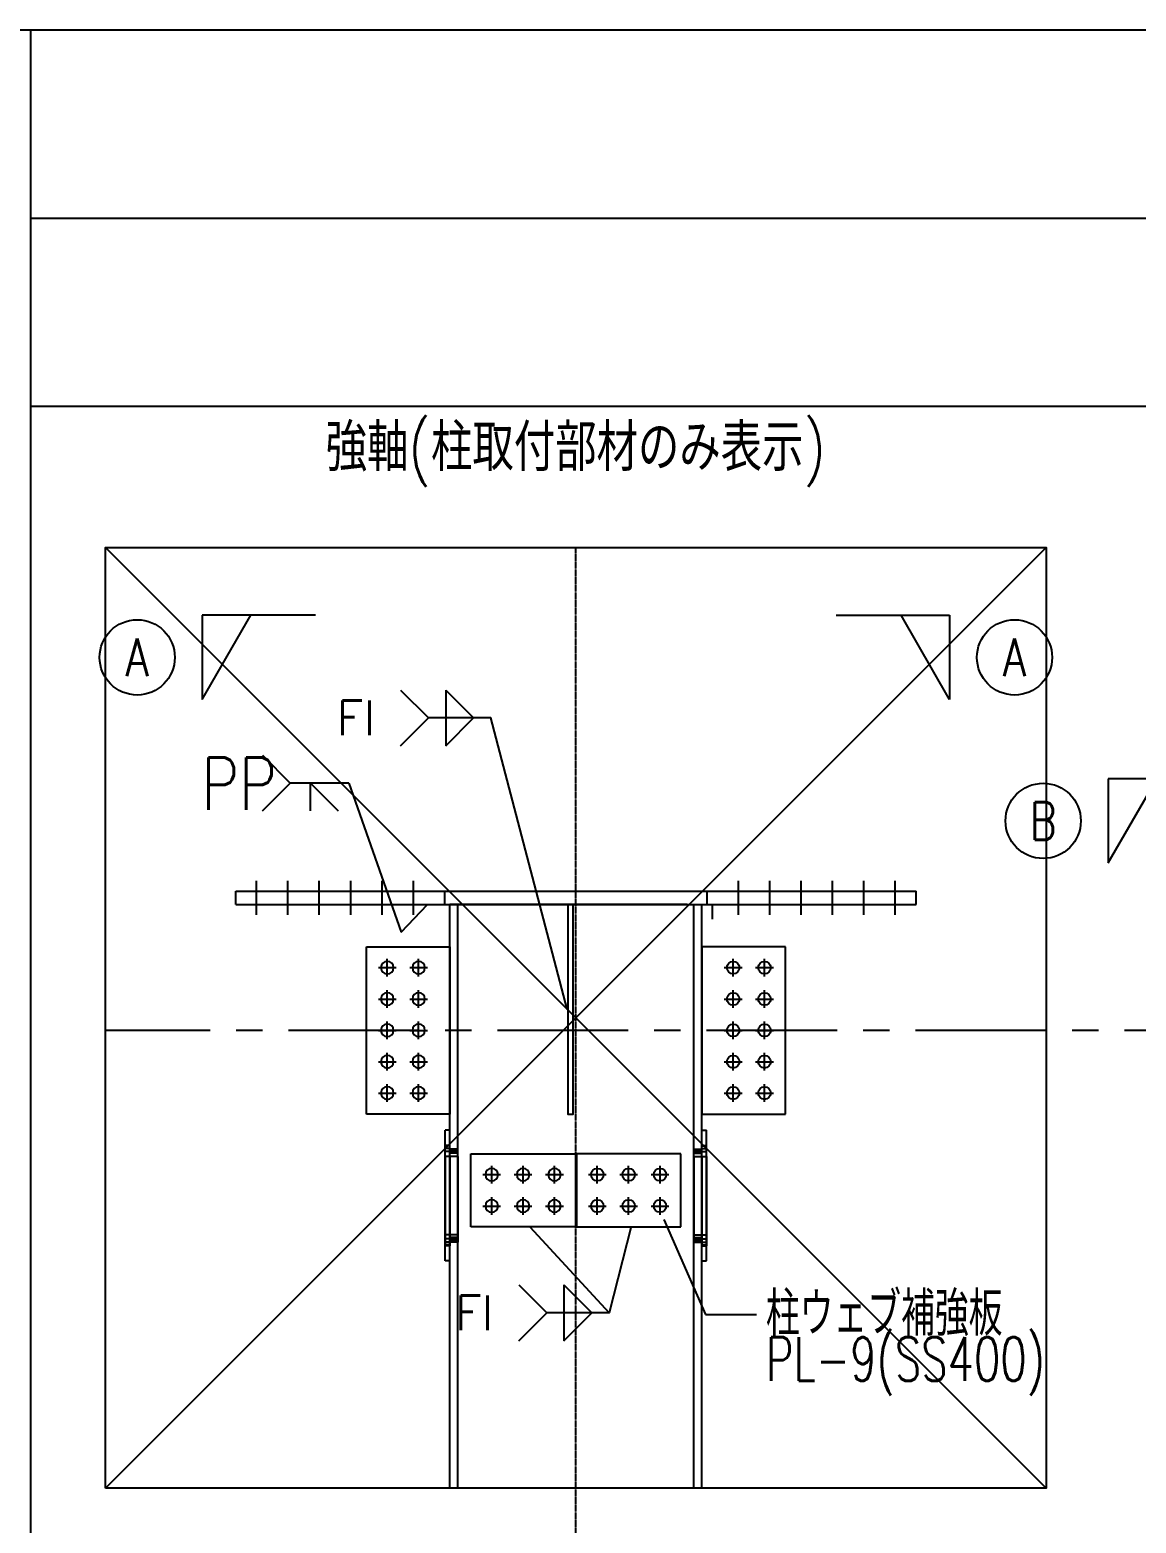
# Model space of a CAD drawing. Extents: x -668440 to 1010955, y -1678500 to 210463.
# Drawn here: x -420514 to -399341, y -903745 to -875179 of the extents above; entities that cross this region are included whole.
import ezdxf
from ezdxf.enums import TextEntityAlignment as Align

# ---------------------------------------------------------------- set-up
doc = ezdxf.new("R2010")
doc.units = 0
doc.header["$MEASUREMENT"] = 0
doc.linetypes.add('CENTER', pattern=[2, 1.25, -0.25, 0.25, -0.25])
doc.layers.get('0').update_dxf_attribs({"color": 3, "linetype": 'CONTINUOUS'})
doc.layers.get('Defpoints').update_dxf_attribs({"color": 251, "linetype": 'CONTINUOUS'})
doc.layers.add('00_ADDL', color=253, linetype='CONTINUOUS', plot=False)
for name, color, linetype in [('010', 7, 'CONTINUOUS'), ('098', 7, 'CONTINUOUS'), ('100', 5, 'CENTER'), ('_1-1_L-CL', 3, 'CONTINUOUS'), ('_1-3_L-CS', 1, 'CONTINUOUS'), ('_1-B_TXT1', 3, 'CONTINUOUS'), ('_5-6_GS-M', 6, 'CONTINUOUS'), ('BEAM_H-482x300x11x15x13', 7, 'CONTINUOUS'), ('BOLT', 4, 'CONTINUOUS'), ('cfhole_d', 7, 'CONTINUOUS'), ('cfr_d', 7, 'CONTINUOUS'), ('chole', 7, 'CONTINUOUS'), ('COL_H-482x300x11x15x13', 7, 'CONTINUOUS'), ('ctp400-40-60-60-0-0-M22', 7, 'CONTINUOUS'), ('cwr_d', 7, 'CONTINUOUS'), ('SH400-12-5-5-M22@60(0.0)', 7, 'CONTINUOUS'), ('SP400-40-60-60-0-0-M22-300-K6-502-320-10-165-TYPE2', 7, 'CONTINUOUS')]:
    doc.layers.add(name, color=color, linetype=linetype)
doc.styles.add('DRACAD', font='txt', dxfattribs={"width": 0.85, "bigfont": 'extfont2'})
doc.styles.add('S000', font='simplex.shx', dxfattribs={"width": 0.7, "bigfont": 'extfont2.shx'})
doc.styles.add('S020', font='simplex.shx', dxfattribs={"width": 0.8, "height": 100, "bigfont": 'extfont2.shx'})
doc.styles.add('S030', font='simplex.shx', dxfattribs={"width": 0.8, "bigfont": 'extfont2.shx'})

# ---------------------------------------------------------------- blocks, each defined once
blk = doc.blocks.new('剛接合部C1Y')
blk.add_line((-209119.32027, -399027.59222), (-209119.32027, -392142.59222))
at = {"layer": '00_ADDL'}
for p, q in [((-208976.2444, -393132.59222), (-207176.2444, -394932.59222)), ((-207176.2444, -393132.59222), (-208976.2444, -394932.59222))]:
    blk.add_line(p, q, dxfattribs=at)
blk.add_lwpolyline([(-208976.2444, -394932.59222), (-208976.2444, -393132.59222), (-207176.2444, -393132.59222), (-207176.2444, -394932.59222)], close=True, dxfattribs=at)
at = {"layer": '100'}
blk.add_line((-208076.2444, -397002.59222), (-208076.2444, -393132.59222), dxfattribs=at)
at = {"layer": '100', "linetype": 'CENTER', "ltscale": 200}
blk.add_line((-203176.2444, -394056.59222), (-208976.2444, -394056.59222), dxfattribs=at)
at = {"layer": '_1-1_L-CL'}
for p, q in [((-209119.32027, -392142.59222), (-203033.16853, -392142.59222)), ((-209119.32027, -392502.59222), (-203033.16853, -392502.59222)), ((-209119.32027, -392862.59222), (-203033.16853, -392862.59222))]:
    blk.add_line(p, q, dxfattribs=at)
at = {"layer": '_1-1_L-CL', "transparency": 33554661}
for p, q in [((-208676.16891, -393530.18924), (-208622.83557, -393583.52257)), ((-208676.16891, -393636.8559), (-208622.83557, -393583.52257)), ((-208510.94063, -393583.52257), (-208622.83557, -393583.52257)), ((-208584.30146, -393636.8559), (-208584.30146, -393583.52257)), ((-208584.30146, -393583.52257), (-208530.96813, -393636.8559)), ((-208510.94063, -393583.52257), (-208410.61916, -393868.69562)), ((-208410.61916, -393868.69562), (-208359.99806, -393815.59222))]:
    blk.add_line(p, q, dxfattribs=at)
at = {"layer": '_1-3_L-CS'}
for p, q in [((-208574.42586, -393262.48971), (-208791.56102, -393262.48971)), ((-208791.56102, -393262.48971), (-208791.56102, -393423.55949)), ((-208791.56102, -393423.55949), (-208698.56734, -393262.48971)), ((-207578.06294, -393262.48971), (-207360.92779, -393262.48971)), ((-207360.92779, -393423.55949), (-207453.92146, -393262.48971)), ((-207360.92779, -393262.48971), (-207360.92779, -393423.55949)), ((-206840.5382, -393575.29403), (-207057.67335, -393575.29403)), ((-207057.67335, -393575.29403), (-207057.67335, -393736.36381)), ((-207057.67335, -393736.36381), (-206964.67967, -393575.29403)), ((-207908.01051, -394418.0851), (-207827.91495, -394600.02286)), ((-207827.91495, -394600.02286), (-207730.62208, -394600.32851))]:
    blk.add_line(p, q, dxfattribs=at)
at = {"layer": '_1-3_L-CS', "transparency": 33554661}
for p, q in [((-208411.58163, -393405.48827), (-208358.24829, -393458.8216)), ((-208325.40704, -393405.48827), (-208272.0737, -393458.8216)), ((-208325.40704, -393405.48827), (-208325.40704, -393512.15493)), ((-208411.58163, -393512.15493), (-208358.24829, -393458.8216)), ((-208325.40704, -393512.15493), (-208272.0737, -393458.8216)), ((-208164.20086, -394432.59222), (-208012.4479, -394596.9344)), ((-208185.25427, -394543.60106), (-208131.92094, -394596.9344)), ((-208099.07968, -394543.60106), (-208045.74635, -394596.9344)), ((-208099.07968, -394543.60106), (-208099.07968, -394650.26773)), ((-208185.25427, -394650.26773), (-208131.92094, -394596.9344)), ((-208099.07968, -394650.26773), (-208045.74635, -394596.9344))]:
    blk.add_line(p, q, dxfattribs=at)
at = {"layer": '_1-3_L-CS'}
for points in [[(-208092.7444, -394016.09222), (-208238.77526, -393458.8216), (-208358.24829, -393458.8216)], [(-207970.20086, -394432.06566), (-208012.4479, -394596.9344), (-208131.92094, -394596.9344)]]:
    blk.add_lwpolyline(points, dxfattribs=at)
at = {"layer": '_1-3_L-CS', "ltscale": 10}
for centre in [(-208915.8018, -393343.0246), (-207236.68701, -393343.0246), (-207181.91413, -393655.82892)]:
    blk.add_circle(centre, 72, dxfattribs=at)
at = {"layer": '_5-6_GS-M', "transparency": 33554661}
blk.add_lwpolyline([(-208091.91107, -393815.59222), (-208091.91107, -394216.59222), (-208081.2444, -394216.59222), (-208081.2444, -393815.59222)], close=True, dxfattribs=at)
at = {"layer": 'BEAM_H-482x300x11x15x13'}
for p, q in [((-207815.2444, -393815.59222), (-207815.2444, -393830.59222)), ((-207815.2444, -393815.59222), (-207815.2444, -393815.59222)), ((-207815.2444, -393830.59222), (-207815.2444, -393831.59222)), ((-207815.2444, -393830.59222), (-207815.2444, -393830.59222)), ((-207815.2444, -393831.59222), (-207815.2444, -393836.59222)), ((-207815.2444, -393836.59222), (-207815.2444, -393843.59222)), ((-207815.2444, -393843.59222), (-207815.2444, -393843.59222))]:
    blk.add_line(p, q, dxfattribs=at)
at = {"layer": 'BOLT'}
for p, q in [((-208687.2444, -393810.59222), (-208687.2444, -393770.59222)), ((-208687.2444, -393810.59222), (-208687.2444, -393770.59222)), ((-208627.2444, -393810.59222), (-208627.2444, -393770.59222)), ((-208627.2444, -393810.59222), (-208627.2444, -393770.59222)), ((-208567.2444, -393810.59222), (-208567.2444, -393770.59222)), ((-208567.2444, -393810.59222), (-208567.2444, -393770.59222)), ((-208507.2444, -393810.59222), (-208507.2444, -393770.59222)), ((-208507.2444, -393810.59222), (-208507.2444, -393770.59222)), ((-208447.2444, -393810.59222), (-208447.2444, -393770.59222)), ((-208447.2444, -393810.59222), (-208447.2444, -393770.59222)), ((-208387.2444, -393810.59222), (-208387.2444, -393770.59222)), ((-208387.2444, -393810.59222), (-208387.2444, -393770.59222)), ((-207765.2444, -393810.59222), (-207765.2444, -393770.59222)), ((-207765.2444, -393810.59222), (-207765.2444, -393770.59222)), ((-207705.2444, -393810.59222), (-207705.2444, -393770.59222)), ((-207705.2444, -393810.59222), (-207705.2444, -393770.59222)), ((-207645.2444, -393810.59222), (-207645.2444, -393770.59222)), ((-207645.2444, -393810.59222), (-207645.2444, -393770.59222)), ((-207585.2444, -393810.59222), (-207585.2444, -393770.59222)), ((-207585.2444, -393810.59222), (-207585.2444, -393770.59222)), ((-207525.2444, -393810.59222), (-207525.2444, -393770.59222)), ((-207525.2444, -393810.59222), (-207525.2444, -393770.59222)), ((-207465.2444, -393810.59222), (-207465.2444, -393770.59222)), ((-207465.2444, -393810.59222), (-207465.2444, -393770.59222)), ((-208687.2444, -393835.59222), (-208687.2444, -393795.59222)), ((-208687.2444, -393835.59222), (-208687.2444, -393795.59222)), ((-208627.2444, -393835.59222), (-208627.2444, -393795.59222)), ((-208627.2444, -393835.59222), (-208627.2444, -393795.59222)), ((-208567.2444, -393835.59222), (-208567.2444, -393795.59222)), ((-208567.2444, -393835.59222), (-208567.2444, -393795.59222)), ((-208507.2444, -393835.59222), (-208507.2444, -393795.59222)), ((-208507.2444, -393835.59222), (-208507.2444, -393795.59222)), ((-208447.2444, -393835.59222), (-208447.2444, -393795.59222)), ((-208447.2444, -393835.59222), (-208447.2444, -393795.59222)), ((-208387.2444, -393835.59222), (-208387.2444, -393795.59222)), ((-208387.2444, -393835.59222), (-208387.2444, -393795.59222)), ((-207765.2444, -393835.59222), (-207765.2444, -393795.59222)), ((-207765.2444, -393835.59222), (-207765.2444, -393795.59222)), ((-207705.2444, -393835.59222), (-207705.2444, -393795.59222)), ((-207705.2444, -393835.59222), (-207705.2444, -393795.59222)), ((-207645.2444, -393835.59222), (-207645.2444, -393795.59222)), ((-207645.2444, -393835.59222), (-207645.2444, -393795.59222)), ((-207585.2444, -393835.59222), (-207585.2444, -393795.59222)), ((-207585.2444, -393835.59222), (-207585.2444, -393795.59222)), ((-207525.2444, -393835.59222), (-207525.2444, -393795.59222)), ((-207525.2444, -393835.59222), (-207525.2444, -393795.59222)), ((-207465.2444, -393835.59222), (-207465.2444, -393795.59222)), ((-207465.2444, -393835.59222), (-207465.2444, -393795.59222)), ((-208437.2444, -393953.59222), (-208437.2444, -393919.59222)), ((-208377.2444, -393953.59222), (-208377.2444, -393919.59222)), ((-207775.2444, -393953.59222), (-207775.2444, -393919.59222)), ((-207715.2444, -393953.59222), (-207715.2444, -393919.59222)), ((-208454.2444, -393936.59222), (-208420.2444, -393936.59222)), ((-208437.2444, -393936.59222), (-208437.2444, -393936.59222)), ((-208394.2444, -393936.59222), (-208360.2444, -393936.59222)), ((-208377.2444, -393936.59222), (-208377.2444, -393936.59222)), ((-207792.2444, -393936.59222), (-207758.2444, -393936.59222)), ((-207775.2444, -393936.59222), (-207775.2444, -393936.59222)), ((-207732.2444, -393936.59222), (-207698.2444, -393936.59222)), ((-207715.2444, -393936.59222), (-207715.2444, -393936.59222)), ((-208437.2444, -394013.59222), (-208437.2444, -393979.59222)), ((-208377.2444, -394013.59222), (-208377.2444, -393979.59222)), ((-207775.2444, -394013.59222), (-207775.2444, -393979.59222)), ((-207715.2444, -394013.59222), (-207715.2444, -393979.59222)), ((-208454.2444, -393996.59222), (-208420.2444, -393996.59222)), ((-208437.2444, -393996.59222), (-208437.2444, -393996.59222)), ((-208394.2444, -393996.59222), (-208360.2444, -393996.59222)), ((-208377.2444, -393996.59222), (-208377.2444, -393996.59222)), ((-207792.2444, -393996.59222), (-207758.2444, -393996.59222)), ((-207775.2444, -393996.59222), (-207775.2444, -393996.59222)), ((-207732.2444, -393996.59222), (-207698.2444, -393996.59222)), ((-207715.2444, -393996.59222), (-207715.2444, -393996.59222)), ((-208437.2444, -394073.59222), (-208437.2444, -394039.59222)), ((-208377.2444, -394073.59222), (-208377.2444, -394039.59222)), ((-207775.2444, -394073.59222), (-207775.2444, -394039.59222)), ((-207715.2444, -394073.59222), (-207715.2444, -394039.59222)), ((-208454.2444, -394056.59222), (-208420.2444, -394056.59222)), ((-208437.2444, -394056.59222), (-208437.2444, -394056.59222)), ((-208394.2444, -394056.59222), (-208360.2444, -394056.59222)), ((-208377.2444, -394056.59222), (-208377.2444, -394056.59222)), ((-207792.2444, -394056.59222), (-207758.2444, -394056.59222)), ((-207775.2444, -394056.59222), (-207775.2444, -394056.59222)), ((-207732.2444, -394056.59222), (-207698.2444, -394056.59222)), ((-207715.2444, -394056.59222), (-207715.2444, -394056.59222)), ((-208437.2444, -394133.59222), (-208437.2444, -394099.59222)), ((-208377.2444, -394133.59222), (-208377.2444, -394099.59222)), ((-207775.2444, -394133.59222), (-207775.2444, -394099.59222)), ((-207715.2444, -394133.59222), (-207715.2444, -394099.59222)), ((-208454.2444, -394116.59222), (-208420.2444, -394116.59222)), ((-208437.2444, -394116.59222), (-208437.2444, -394116.59222)), ((-208394.2444, -394116.59222), (-208360.2444, -394116.59222)), ((-208377.2444, -394116.59222), (-208377.2444, -394116.59222)), ((-207792.2444, -394116.59222), (-207758.2444, -394116.59222)), ((-207775.2444, -394116.59222), (-207775.2444, -394116.59222)), ((-207732.2444, -394116.59222), (-207698.2444, -394116.59222)), ((-207715.2444, -394116.59222), (-207715.2444, -394116.59222)), ((-208437.2444, -394193.59222), (-208437.2444, -394159.59222)), ((-208377.2444, -394193.59222), (-208377.2444, -394159.59222)), ((-207775.2444, -394193.59222), (-207775.2444, -394159.59222)), ((-207715.2444, -394193.59222), (-207715.2444, -394159.59222)), ((-208454.2444, -394176.59222), (-208420.2444, -394176.59222)), ((-208437.2444, -394176.59222), (-208437.2444, -394176.59222)), ((-208394.2444, -394176.59222), (-208360.2444, -394176.59222)), ((-208377.2444, -394176.59222), (-208377.2444, -394176.59222)), ((-207792.2444, -394176.59222), (-207758.2444, -394176.59222)), ((-207775.2444, -394176.59222), (-207775.2444, -394176.59222)), ((-207732.2444, -394176.59222), (-207698.2444, -394176.59222)), ((-207715.2444, -394176.59222), (-207715.2444, -394176.59222)), ((-208254.2444, -394332.59222), (-208220.2444, -394332.59222)), ((-208254.2444, -394332.59222), (-208220.2444, -394332.59222)), ((-208237.2444, -394349.59222), (-208237.2444, -394315.59222)), ((-208237.2444, -394349.59222), (-208237.2444, -394315.59222)), ((-208237.2444, -394332.59222), (-208237.2444, -394332.59222)), ((-208194.2444, -394332.59222), (-208160.2444, -394332.59222)), ((-208194.2444, -394332.59222), (-208160.2444, -394332.59222)), ((-208177.2444, -394349.59222), (-208177.2444, -394315.59222)), ((-208177.2444, -394349.59222), (-208177.2444, -394315.59222)), ((-208177.2444, -394332.59222), (-208177.2444, -394332.59222)), ((-208134.2444, -394332.59222), (-208100.2444, -394332.59222)), ((-208134.2444, -394332.59222), (-208100.2444, -394332.59222)), ((-208117.2444, -394349.59222), (-208117.2444, -394315.59222)), ((-208117.2444, -394349.59222), (-208117.2444, -394315.59222)), ((-208117.2444, -394332.59222), (-208117.2444, -394332.59222)), ((-208052.2444, -394332.59222), (-208018.2444, -394332.59222)), ((-208052.2444, -394332.59222), (-208018.2444, -394332.59222)), ((-208035.2444, -394349.59222), (-208035.2444, -394315.59222)), ((-208035.2444, -394349.59222), (-208035.2444, -394315.59222)), ((-208035.2444, -394332.59222), (-208035.2444, -394332.59222)), ((-207992.2444, -394332.59222), (-207958.2444, -394332.59222)), ((-207992.2444, -394332.59222), (-207958.2444, -394332.59222)), ((-207975.2444, -394349.59222), (-207975.2444, -394315.59222)), ((-207975.2444, -394349.59222), (-207975.2444, -394315.59222)), ((-207975.2444, -394332.59222), (-207975.2444, -394332.59222)), ((-207932.2444, -394332.59222), (-207898.2444, -394332.59222)), ((-207932.2444, -394332.59222), (-207898.2444, -394332.59222)), ((-207915.2444, -394349.59222), (-207915.2444, -394315.59222)), ((-207915.2444, -394349.59222), (-207915.2444, -394315.59222)), ((-207915.2444, -394332.59222), (-207915.2444, -394332.59222)), ((-208237.2444, -394409.59222), (-208237.2444, -394375.59222)), ((-208237.2444, -394409.59222), (-208237.2444, -394375.59222)), ((-208177.2444, -394409.59222), (-208177.2444, -394375.59222)), ((-208177.2444, -394409.59222), (-208177.2444, -394375.59222)), ((-208117.2444, -394409.59222), (-208117.2444, -394375.59222)), ((-208117.2444, -394409.59222), (-208117.2444, -394375.59222)), ((-208035.2444, -394409.59222), (-208035.2444, -394375.59222)), ((-208035.2444, -394409.59222), (-208035.2444, -394375.59222)), ((-207975.2444, -394409.59222), (-207975.2444, -394375.59222)), ((-207975.2444, -394409.59222), (-207975.2444, -394375.59222)), ((-207915.2444, -394409.59222), (-207915.2444, -394375.59222)), ((-207915.2444, -394409.59222), (-207915.2444, -394375.59222)), ((-208254.2444, -394392.59222), (-208220.2444, -394392.59222)), ((-208254.2444, -394392.59222), (-208220.2444, -394392.59222)), ((-208237.2444, -394392.59222), (-208237.2444, -394392.59222)), ((-208194.2444, -394392.59222), (-208160.2444, -394392.59222)), ((-208194.2444, -394392.59222), (-208160.2444, -394392.59222)), ((-208177.2444, -394392.59222), (-208177.2444, -394392.59222)), ((-208134.2444, -394392.59222), (-208100.2444, -394392.59222)), ((-208134.2444, -394392.59222), (-208100.2444, -394392.59222)), ((-208117.2444, -394392.59222), (-208117.2444, -394392.59222)), ((-208052.2444, -394392.59222), (-208018.2444, -394392.59222)), ((-208052.2444, -394392.59222), (-208018.2444, -394392.59222)), ((-208035.2444, -394392.59222), (-208035.2444, -394392.59222)), ((-207992.2444, -394392.59222), (-207958.2444, -394392.59222)), ((-207992.2444, -394392.59222), (-207958.2444, -394392.59222)), ((-207975.2444, -394392.59222), (-207975.2444, -394392.59222)), ((-207932.2444, -394392.59222), (-207898.2444, -394392.59222)), ((-207932.2444, -394392.59222), (-207898.2444, -394392.59222)), ((-207915.2444, -394392.59222), (-207915.2444, -394392.59222))]:
    blk.add_line(p, q, dxfattribs=at)
at = {"layer": 'cfhole_d'}
for p, q in [((-208317.2444, -394284.59222), (-208317.2444, -394283.59222)), ((-208302.2444, -394283.59222), (-208317.2444, -394283.59222)), ((-208317.2444, -394287.59222), (-208317.2444, -394284.59222)), ((-208302.2444, -394284.59222), (-208317.2444, -394284.59222)), ((-208317.2444, -394291.59222), (-208317.2444, -394287.59222)), ((-208302.2444, -394287.59222), (-208317.2444, -394287.59222)), ((-208317.2444, -394297.59222), (-208317.2444, -394291.59222)), ((-208302.2444, -394291.59222), (-208317.2444, -394291.59222)), ((-208317.2444, -394297.59222), (-208317.2444, -394447.59222)), ((-208302.2444, -394297.59222), (-208317.2444, -394297.59222)), ((-208302.2444, -394284.59222), (-208302.2444, -394283.59222)), ((-208302.2444, -394287.59222), (-208302.2444, -394284.59222)), ((-208302.2444, -394291.59222), (-208302.2444, -394287.59222)), ((-208302.2444, -394297.59222), (-208302.2444, -394291.59222)), ((-208302.2444, -394297.59222), (-208302.2444, -394447.59222)), ((-207850.2444, -394284.59222), (-207850.2444, -394283.59222)), ((-207850.2444, -394283.59222), (-207835.2444, -394283.59222)), ((-207850.2444, -394287.59222), (-207850.2444, -394284.59222)), ((-207850.2444, -394284.59222), (-207835.2444, -394284.59222)), ((-207850.2444, -394291.59222), (-207850.2444, -394287.59222)), ((-207850.2444, -394287.59222), (-207835.2444, -394287.59222)), ((-207850.2444, -394297.59222), (-207850.2444, -394291.59222)), ((-207850.2444, -394291.59222), (-207835.2444, -394291.59222)), ((-207850.2444, -394297.59222), (-207850.2444, -394447.59222)), ((-207850.2444, -394297.59222), (-207835.2444, -394297.59222)), ((-207835.2444, -394284.59222), (-207835.2444, -394283.59222)), ((-207835.2444, -394287.59222), (-207835.2444, -394284.59222)), ((-207835.2444, -394291.59222), (-207835.2444, -394287.59222)), ((-207835.2444, -394297.59222), (-207835.2444, -394291.59222)), ((-207835.2444, -394297.59222), (-207835.2444, -394447.59222)), ((-208302.2444, -394447.59222), (-208317.2444, -394447.59222)), ((-208317.2444, -394447.59222), (-208317.2444, -394452.59222)), ((-208302.2444, -394447.59222), (-208302.2444, -394452.59222)), ((-207850.2444, -394447.59222), (-207835.2444, -394447.59222)), ((-207850.2444, -394447.59222), (-207850.2444, -394452.59222)), ((-207835.2444, -394447.59222), (-207835.2444, -394452.59222)), ((-208302.2444, -394452.59222), (-208317.2444, -394452.59222)), ((-208317.2444, -394452.59222), (-208317.2444, -394456.59222)), ((-208302.2444, -394456.59222), (-208317.2444, -394456.59222)), ((-208317.2444, -394456.59222), (-208317.2444, -394459.59222)), ((-208302.2444, -394459.59222), (-208317.2444, -394459.59222)), ((-208317.2444, -394459.59222), (-208317.2444, -394461.59222)), ((-208302.2444, -394461.59222), (-208317.2444, -394461.59222)), ((-208302.2444, -394452.59222), (-208302.2444, -394456.59222)), ((-208302.2444, -394456.59222), (-208302.2444, -394459.59222)), ((-208302.2444, -394459.59222), (-208302.2444, -394461.59222)), ((-207850.2444, -394452.59222), (-207835.2444, -394452.59222)), ((-207850.2444, -394452.59222), (-207850.2444, -394456.59222)), ((-207850.2444, -394456.59222), (-207835.2444, -394456.59222)), ((-207850.2444, -394456.59222), (-207850.2444, -394459.59222)), ((-207850.2444, -394459.59222), (-207835.2444, -394459.59222)), ((-207850.2444, -394459.59222), (-207850.2444, -394461.59222)), ((-207850.2444, -394461.59222), (-207835.2444, -394461.59222)), ((-207835.2444, -394452.59222), (-207835.2444, -394456.59222)), ((-207835.2444, -394456.59222), (-207835.2444, -394459.59222)), ((-207835.2444, -394459.59222), (-207835.2444, -394461.59222))]:
    blk.add_line(p, q, dxfattribs=at)
at = {"layer": 'cfr_d'}
for p, q in [((-208326.2444, -394497.59222), (-208326.2444, -394247.59222)), ((-208317.2444, -394247.59222), (-208326.2444, -394247.59222)), ((-208326.2444, -394247.59222), (-208326.2444, -394247.59222)), ((-208317.2444, -394497.59222), (-208317.2444, -394247.59222)), ((-208317.2444, -394247.59222), (-208317.2444, -394247.59222)), ((-207835.2444, -394497.59222), (-207835.2444, -394247.59222)), ((-207835.2444, -394247.59222), (-207826.2444, -394247.59222)), ((-207835.2444, -394247.59222), (-207835.2444, -394247.59222)), ((-207826.2444, -394497.59222), (-207826.2444, -394247.59222)), ((-207826.2444, -394247.59222), (-207826.2444, -394247.59222)), ((-208326.2444, -394277.59222), (-208326.2444, -394276.59222)), ((-208317.2444, -394276.59222), (-208326.2444, -394276.59222)), ((-208317.2444, -394277.59222), (-208317.2444, -394276.59222)), ((-207835.2444, -394277.59222), (-207835.2444, -394276.59222)), ((-207835.2444, -394276.59222), (-207826.2444, -394276.59222)), ((-207826.2444, -394277.59222), (-207826.2444, -394276.59222)), ((-208326.2444, -394282.59222), (-208326.2444, -394277.59222)), ((-208317.2444, -394277.59222), (-208326.2444, -394277.59222)), ((-208326.2444, -394288.59222), (-208326.2444, -394282.59222)), ((-208317.2444, -394282.59222), (-208326.2444, -394282.59222)), ((-208326.2444, -394297.59222), (-208326.2444, -394288.59222)), ((-208317.2444, -394288.59222), (-208326.2444, -394288.59222)), ((-208326.2444, -394297.59222), (-208326.2444, -394447.59222)), ((-208317.2444, -394297.59222), (-208326.2444, -394297.59222)), ((-208317.2444, -394282.59222), (-208317.2444, -394277.59222)), ((-208317.2444, -394288.59222), (-208317.2444, -394282.59222)), ((-208317.2444, -394297.59222), (-208317.2444, -394288.59222)), ((-208317.2444, -394297.59222), (-208317.2444, -394447.59222)), ((-207835.2444, -394282.59222), (-207835.2444, -394277.59222)), ((-207835.2444, -394277.59222), (-207826.2444, -394277.59222)), ((-207835.2444, -394288.59222), (-207835.2444, -394282.59222)), ((-207835.2444, -394282.59222), (-207826.2444, -394282.59222)), ((-207835.2444, -394297.59222), (-207835.2444, -394288.59222)), ((-207835.2444, -394288.59222), (-207826.2444, -394288.59222)), ((-207835.2444, -394297.59222), (-207835.2444, -394447.59222)), ((-207835.2444, -394297.59222), (-207826.2444, -394297.59222)), ((-207826.2444, -394282.59222), (-207826.2444, -394277.59222)), ((-207826.2444, -394288.59222), (-207826.2444, -394282.59222)), ((-207826.2444, -394297.59222), (-207826.2444, -394288.59222)), ((-207826.2444, -394297.59222), (-207826.2444, -394447.59222)), ((-208317.2444, -394447.59222), (-208326.2444, -394447.59222)), ((-208326.2444, -394447.59222), (-208326.2444, -394455.59222)), ((-208317.2444, -394447.59222), (-208317.2444, -394455.59222)), ((-207835.2444, -394447.59222), (-207826.2444, -394447.59222)), ((-207835.2444, -394447.59222), (-207835.2444, -394455.59222)), ((-207826.2444, -394447.59222), (-207826.2444, -394455.59222)), ((-208317.2444, -394455.59222), (-208326.2444, -394455.59222)), ((-208326.2444, -394455.59222), (-208326.2444, -394461.59222)), ((-208317.2444, -394461.59222), (-208326.2444, -394461.59222)), ((-208326.2444, -394461.59222), (-208326.2444, -394466.59222)), ((-208317.2444, -394466.59222), (-208326.2444, -394466.59222)), ((-208326.2444, -394466.59222), (-208326.2444, -394468.59222)), ((-208317.2444, -394468.59222), (-208326.2444, -394468.59222)), ((-208317.2444, -394455.59222), (-208317.2444, -394461.59222)), ((-208317.2444, -394461.59222), (-208317.2444, -394466.59222)), ((-208317.2444, -394466.59222), (-208317.2444, -394468.59222)), ((-207835.2444, -394455.59222), (-207826.2444, -394455.59222)), ((-207835.2444, -394455.59222), (-207835.2444, -394461.59222)), ((-207835.2444, -394461.59222), (-207826.2444, -394461.59222)), ((-207835.2444, -394461.59222), (-207835.2444, -394466.59222)), ((-207835.2444, -394466.59222), (-207826.2444, -394466.59222)), ((-207835.2444, -394466.59222), (-207835.2444, -394468.59222)), ((-207835.2444, -394468.59222), (-207826.2444, -394468.59222)), ((-207826.2444, -394455.59222), (-207826.2444, -394461.59222)), ((-207826.2444, -394461.59222), (-207826.2444, -394466.59222)), ((-207826.2444, -394466.59222), (-207826.2444, -394468.59222)), ((-208326.2444, -394497.59222), (-208326.2444, -394497.59222)), ((-208317.2444, -394497.59222), (-208326.2444, -394497.59222)), ((-208317.2444, -394497.59222), (-208317.2444, -394497.59222)), ((-207835.2444, -394497.59222), (-207835.2444, -394497.59222)), ((-207835.2444, -394497.59222), (-207826.2444, -394497.59222)), ((-207826.2444, -394497.59222), (-207826.2444, -394497.59222))]:
    blk.add_line(p, q, dxfattribs=at)
at = {"layer": 'chole', "extrusion": (0, 6.12323e-17, -1)}
for centre in [(208237.2444, -394332.59222), (208177.2444, -394332.59222), (208117.2444, -394332.59222), (208237.2444, -394392.59222), (208177.2444, -394392.59222), (208117.2444, -394392.59222)]:
    blk.add_circle(centre, 12, dxfattribs=at)
at = {"layer": 'chole'}
for centre in [(-208035.2444, -394332.59222), (-207975.2444, -394332.59222), (-207915.2444, -394332.59222), (-208035.2444, -394392.59222), (-207975.2444, -394392.59222), (-207915.2444, -394392.59222)]:
    blk.add_circle(centre, 12, dxfattribs=at)
at = {"layer": 'COL_H-482x300x11x15x13'}
for p, q in [((-208302.2444, -393815.59222), (-208317.2444, -393815.59222)), ((-208317.2444, -394932.59222), (-208317.2444, -393815.59222)), ((-208317.2444, -393815.59222), (-208317.2444, -393815.59222)), ((-208300.2444, -393815.59222), (-208302.2444, -393815.59222)), ((-208302.2444, -393815.59222), (-208302.2444, -393815.59222)), ((-208302.2444, -394932.59222), (-208302.2444, -393815.59222)), ((-208295.2444, -393815.59222), (-208300.2444, -393815.59222)), ((-208289.2444, -393815.59222), (-208295.2444, -393815.59222)), ((-207863.2444, -393815.59222), (-208289.2444, -393815.59222)), ((-208289.2444, -393815.59222), (-208289.2444, -393815.59222)), ((-207863.2444, -393815.59222), (-207863.2444, -393815.59222)), ((-207863.2444, -393815.59222), (-207857.2444, -393815.59222)), ((-207857.2444, -393815.59222), (-207852.2444, -393815.59222)), ((-207852.2444, -393815.59222), (-207850.2444, -393815.59222)), ((-207850.2444, -393815.59222), (-207850.2444, -393815.59222)), ((-207850.2444, -394932.59222), (-207850.2444, -393815.59222)), ((-207850.2444, -393815.59222), (-207835.2444, -393815.59222)), ((-207835.2444, -394932.59222), (-207835.2444, -393815.59222)), ((-207835.2444, -393815.59222), (-207835.2444, -393815.59222))]:
    blk.add_line(p, q, dxfattribs=at)
at = {"layer": 'ctp400-40-60-60-0-0-M22'}
for p, q in [((-208327.2444, -393815.59222), (-208327.2444, -393815.59222)), ((-208327.2444, -393815.59222), (-207825.2444, -393815.59222)), ((-207825.2444, -393815.59222), (-207825.2444, -393815.59222)), ((-207825.2444, -393815.59222), (-207825.2444, -393815.59222))]:
    blk.add_line(p, q, dxfattribs=at)
at = {"layer": 'cwr_d'}
for p, q in [((-208277.2444, -394292.59222), (-208077.2444, -394292.59222)), ((-208277.2444, -394432.59222), (-208277.2444, -394292.59222)), ((-208277.2444, -394292.59222), (-208277.2444, -394292.59222)), ((-208077.2444, -394292.59222), (-208077.2444, -394292.59222)), ((-208077.2444, -394292.59222), (-208077.2444, -394432.59222)), ((-207875.2444, -394292.59222), (-208075.2444, -394292.59222)), ((-208075.2444, -394292.59222), (-208075.2444, -394292.59222)), ((-208075.2444, -394292.59222), (-208075.2444, -394432.59222)), ((-207875.2444, -394432.59222), (-207875.2444, -394292.59222)), ((-207875.2444, -394292.59222), (-207875.2444, -394292.59222)), ((-208077.2444, -394432.59222), (-208277.2444, -394432.59222)), ((-208277.2444, -394432.59222), (-208277.2444, -394432.59222)), ((-208077.2444, -394432.59222), (-208077.2444, -394432.59222)), ((-208075.2444, -394432.59222), (-208075.2444, -394432.59222)), ((-208075.2444, -394432.59222), (-207875.2444, -394432.59222)), ((-207875.2444, -394432.59222), (-207875.2444, -394432.59222))]:
    blk.add_line(p, q, dxfattribs=at)
at = {"layer": 'cwr_d', "extrusion": (0, 6.12323e-17, -1)}
for centre in [(208237.2444, -394332.59222), (208177.2444, -394332.59222), (208117.2444, -394332.59222), (208237.2444, -394392.59222), (208177.2444, -394392.59222), (208117.2444, -394392.59222)]:
    blk.add_circle(centre, 12, dxfattribs=at)
at = {"layer": 'cwr_d'}
for centre in [(-208035.2444, -394332.59222), (-207975.2444, -394332.59222), (-207915.2444, -394332.59222), (-208035.2444, -394392.59222), (-207975.2444, -394392.59222), (-207915.2444, -394392.59222)]:
    blk.add_circle(centre, 12, dxfattribs=at)
at = {"layer": 'Defpoints'}
blk.add_line((-233913.84825, -392142.59222), (-194214.20716, -392142.59222), dxfattribs=at)
at = {"layer": 'SH400-12-5-5-M22@60(0.0)'}
for p, q in [((-208477.2444, -394216.59222), (-208477.2444, -393896.59222)), ((-208477.2444, -393896.59222), (-208477.2444, -393896.59222)), ((-208477.2444, -393896.59222), (-208317.2444, -393896.59222)), ((-208317.2444, -393896.59222), (-208317.2444, -394216.59222)), ((-208317.2444, -393896.59222), (-208317.2444, -393896.59222)), ((-207835.2444, -393896.59222), (-207835.2444, -394216.59222)), ((-207675.2444, -393896.59222), (-207835.2444, -393896.59222)), ((-207835.2444, -393896.59222), (-207835.2444, -393896.59222)), ((-207675.2444, -394216.59222), (-207675.2444, -393896.59222)), ((-207675.2444, -393896.59222), (-207675.2444, -393896.59222)), ((-208317.2444, -394216.59222), (-208477.2444, -394216.59222)), ((-208477.2444, -394216.59222), (-208477.2444, -394216.59222)), ((-208317.2444, -394216.59222), (-208317.2444, -394216.59222)), ((-207835.2444, -394216.59222), (-207835.2444, -394216.59222)), ((-207835.2444, -394216.59222), (-207675.2444, -394216.59222)), ((-207675.2444, -394216.59222), (-207675.2444, -394216.59222))]:
    blk.add_line(p, q, dxfattribs=at)
at = {"layer": 'SH400-12-5-5-M22@60(0.0)', "extrusion": (0, 6.12323e-17, -1)}
for centre in [(208437.2444, -393936.59222), (208377.2444, -393936.59222), (208437.2444, -393996.59222), (208377.2444, -393996.59222), (208437.2444, -394056.59222), (208377.2444, -394056.59222), (208437.2444, -394116.59222), (208377.2444, -394116.59222), (208437.2444, -394176.59222), (208377.2444, -394176.59222)]:
    blk.add_circle(centre, 12, dxfattribs=at)
at = {"layer": 'SH400-12-5-5-M22@60(0.0)'}
for centre in [(-207775.2444, -393936.59222), (-207715.2444, -393936.59222), (-207775.2444, -393996.59222), (-207715.2444, -393996.59222), (-207775.2444, -394056.59222), (-207715.2444, -394056.59222), (-207775.2444, -394116.59222), (-207715.2444, -394116.59222), (-207775.2444, -394176.59222), (-207715.2444, -394176.59222)]:
    blk.add_circle(centre, 12, dxfattribs=at)
at = {"layer": 'SP400-40-60-60-0-0-M22-300-K6-502-320-10-165-TYPE2'}
for p, q in [((-208727.2444, -393790.59222), (-208727.2444, -393790.59222)), ((-208727.2444, -393790.59222), (-208327.2444, -393790.59222)), ((-208727.2444, -393815.59222), (-208727.2444, -393790.59222)), ((-208327.2444, -393790.59222), (-207825.2444, -393790.59222)), ((-208327.2444, -393815.59222), (-208327.2444, -393790.59222)), ((-207825.2444, -393790.59222), (-207425.2444, -393790.59222)), ((-207825.2444, -393815.59222), (-207825.2444, -393790.59222)), ((-207425.2444, -393790.59222), (-207425.2444, -393790.59222)), ((-207425.2444, -393815.59222), (-207425.2444, -393790.59222)), ((-208727.2444, -393815.59222), (-208727.2444, -393815.59222)), ((-208727.2444, -393815.59222), (-208327.2444, -393815.59222)), ((-208327.2444, -393815.59222), (-207825.2444, -393815.59222)), ((-207825.2444, -393815.59222), (-207425.2444, -393815.59222)), ((-207425.2444, -393815.59222), (-207425.2444, -393815.59222))]:
    blk.add_line(p, q, dxfattribs=at)
at = {"layer": '010', "color": 3, "linetype": 'Continuous', "style": 'DRACAD', "width": 0.8}
blk.add_text('PP', height=100, dxfattribs=at).set_placement((-208792.79136, -393584.73336), align=Align.MIDDLE_LEFT)
at = {"layer": '098', "color": 3, "linetype": 'Continuous', "style": 'DRACAD'}
for p in [(-208534.37967, -393458.8216), (-208308.05232, -394596.9344)]:
    blk.add_text('FI', height=66.666667, dxfattribs=at).set_placement(p, align=Align.MIDDLE_LEFT)
at = {"layer": '_1-3_L-CS', "ltscale": 10, "style": 'S000', "width": 0.8}
for s, p in [('A', (-208915.8018, -393343.0246)), ('B', (-207181.91413, -393655.82892))]:
    blk.add_text(s, height=72, rotation=359.99999997, dxfattribs=at).set_placement(p, align=Align.MIDDLE)
at = {"layer": '_1-3_L-CS', "ltscale": 10, "style": 'S000', "text_generation_flag": 2, "width": 0.8}
blk.add_text('A', height=72, rotation=0.00000003, dxfattribs=at).set_placement((-207236.68701, -393343.0246), align=Align.MIDDLE)
at = {"layer": '_1-B_TXT1', "style": 'S020', "width": 0.8}
blk.add_text('強軸(柱取付部材のみ表示)', height=90, dxfattribs=at).set_placement((-208076.2444, -393013.51949), align=Align.BOTTOM_CENTER)
at = {"layer": '_1-B_TXT1', "color": 3, "style": 'S030', "width": 0.7}
for s, p in [('柱ウェブ補強板', (-207712.56704, -394598.67967)), ('PL-9(SS400)', (-207712.56704, -394685.31864))]:
    blk.add_text(s, height=84, dxfattribs=at).set_placement(p, align=Align.MIDDLE_LEFT)

msp = doc.modelspace()

# ---------------------------------------------------------------- block references
at = {"xscale": 10, "yscale": 10, "zscale": 10}
msp.add_blockref('剛接合部C1Y', (1670698.6842, 3046247.35843, 5600), dxfattribs=at)

doc.saveas('drawing.dxf')
